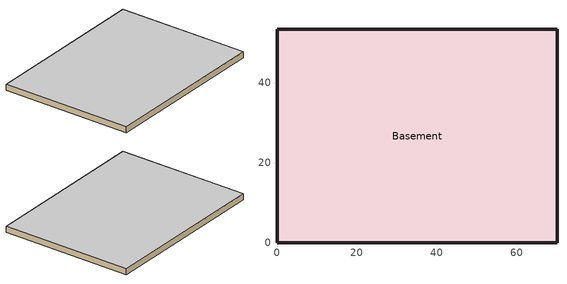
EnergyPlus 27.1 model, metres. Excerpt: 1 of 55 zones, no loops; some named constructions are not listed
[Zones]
Basement
 floor ground (ext-slab): 70.1,53.34 70.1,0 0,0 0,53.34 z-2.44
 wall ground (ext-slab): 70.1,53.34 0,53.34 0,0 70.1,0 70.1,53.34 z-2.44:0
 ceiling adiabatic (INT-FLOOR-UNDERSIDE): 0,0 70.1,0 70.1,53.34 0,53.34 z0
[WindowMaterial:Glazing]
Theoretical glass 82: Optical Data Type=SpectralAverage; Thickness {m}=0.003; Solar Transmittance at Normal Incidence=0.596; Front Side Solar Reflectance at Normal Incidence=0.354; Back Side Solar Reflectance at Normal Incidence=0.354; Visible Transmittance at Normal Incidence=0.775; Front Side Visible Reflectance at Normal Incidence=0.175; Back Side Visible Reflectance at Normal Incidence=0.175; Infrared Transmittance at Normal Incidence=0; Front Side Infrared Hemispherical Emissivity=0.999; Back Side Infrared Hemispherical Emissivity=0.999; Conductivity {W/m-K}=2.1351
[Material] Thermal Absorptance=0.9
Name | Roughness | Thickness {m} | Conductivity {W/m-K} | Density {kg/m3} | Specific Heat {J/kg-K} | Solar Absorptance | Visible Absorptance
MAT-CC05 8 HW CONCRETE | Rough | 0.2032 | 1.311 | 2240 | 836.8 | 0.7 | 0.7
Floor insulation 2 | MediumRough | 0.0467 | 0.045 | 265 | 836.8 | 0.7 | 0.7
1/2IN Gypsum Top; 1/2IN Gypsum Bottom | Smooth | 0.0127 | 0.16 | 784.9 | 830 | 0.92 | 0.92
AtticFloor Insulation | MediumRough | 0.2379 | 0.049 | 265 | 836.8 | 0.7 | 0.7
Std AC02 | MediumSmooth | 0.0127 | 0.057 | 288 | 1339 | 0.7 | 0.2
Std MAT-CC05 4  MW CONCRETE | Rough | 0.1 | 0.858 | 1968 | 836.8 | 0.7 | 0.2
Std PW05 | MediumSmooth | 0.0191 | 0.115 | 545 | 1213 | 0.78 | 0.78
Std Steel_Brown_Regular | Smooth | 0.0015 | 44.9696 | 7689 | 418 | 0.92 | 0.92
[Material:NoMass] Thermal Absorptance=0.9; Solar Absorptance=0.7
Name | Roughness | Thermal Resistance {m2-K/W} | Visible Absorptance
CP02 CARPET PAD | VeryRough | 0.2165 | 0.8
Std Opaque Door panel_con; Std Opaque Door panel_semi | MediumRough | 0.12327 | 0.7
Std Overhead Door Panel | MediumRough | 0.255345 | 0.7
[Construction]
INT-FLOOR-SLAB: Std MAT-CC05 4  MW CONCRETE
DropCeiling: Std AC02
Sloped_Metal_Roof: Std Steel_Brown_Regular, Std PW05
Gable_Wall: Std PW05
Std Swinging Door_con: Std Opaque Door panel_con
Std Swinging Door_semi: Std Opaque Door panel_semi
Std Overhead Door: Std Overhead Door Panel
window_SkylightConst: Theoretical glass 82
exposed-floor: Floor insulation 2, MAT-CC05 8 HW CONCRETE, CP02 CARPET PAD
attic-floor: 1/2IN Gypsum Top, AtticFloor Insulation, 1/2IN Gypsum Bottom
[Schedule:Compact]
Seasonal-Reset-Supply-Air-Temp-Sch: Through: 3/31, For: AllDays, Until: 24:00, 16, Through: 9/30, For: AllDays, Until: 24:00, 13, Through: 12/31, For: AllDays, Until: 24:00, 16
PGESeasonsSchedule: Through: 4/30, For: AllDays, Until: 24:00, 1, Through: 10/31, For: AllDays, Until: 24:00, 3, Through: 12/31, For: AllDays, Until: 24:00, 1
PGETOUSched: Through: 4/30, For: WeekDays, Until: 8:30, 3, Until: 21:30, 4, Until: 24:00, 3, For: AllOtherDays, Until: 24:00, 3, Through: 10/31, For: WeekDays, Until: 8:30, 3, Until: 12:00, 4, Until: 18:00, 1, Until: 21:30, 4, Until: 24:00, 3, For: AllOtherDays, Until: 24:00, 3, Through: 12/31, For: WeekDays, Until: 10:00, 3, Until: 22:00, 1, Until: 24:00, 3, For: AllOtherDays, Until: 24:00, 3
[Curve:Quadratic]
Name | Coefficient1 Constant | Coefficient2 x | Coefficient3 x**2 | Minimum Value of x | Maximum Value of x
RACK1_RackCOPfTCurve | 1.7603 | -0.0377 | 0.0004 | 10 | 35
RACK1_RackCondFanCurve2 | 0 | 0.0286 | 0 | 0 | 35
RACK2_RackCOPfTCurve | 1 | 0 | 0 | 0 | 50
